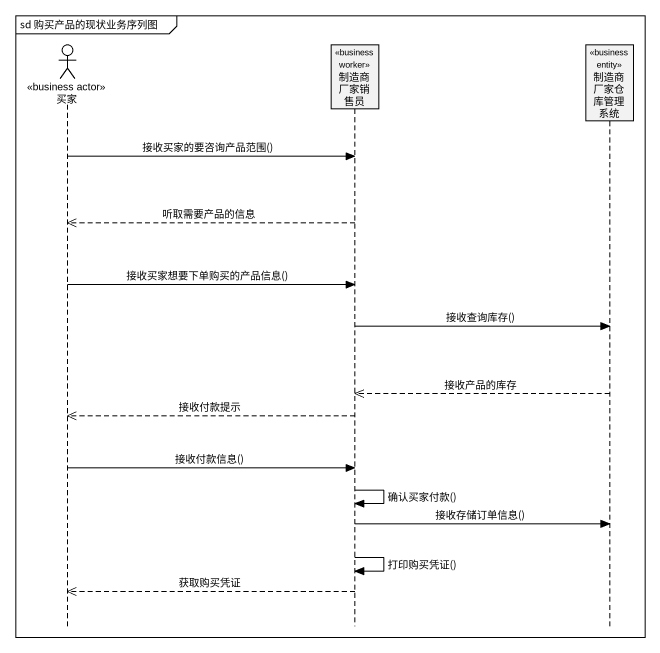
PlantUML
@startuml
mainframe sd 购买产品的现状业务序列图
hide footbox
actor 买家 <<business actor>>
participant 制造商厂家销售员 <<business worker>>
participant 制造商厂家仓库管理系统 <<business entity>>

买家 -> 制造商厂家销售员 : 接收买家的要咨询产品范围()
制造商厂家销售员 -->> 买家 : 听取需要产品的信息
买家 -> 制造商厂家销售员 : 接收买家想要下单购买的产品信息()
制造商厂家销售员 -> 制造商厂家仓库管理系统 : 接收查询库存()
制造商厂家仓库管理系统 -->> 制造商厂家销售员 : 接收产品的库存
制造商厂家销售员 -->> 买家 : 接收付款提示
买家 -> 制造商厂家销售员 : 接收付款信息()
制造商厂家销售员 -> 制造商厂家销售员 : 确认买家付款()
制造商厂家销售员 -> 制造商厂家仓库管理系统 : 接收存储订单信息()
制造商厂家销售员 -> 制造商厂家销售员 : 打印购买凭证()
制造商厂家销售员 -->> 买家 : 获取购买凭证
@enduml
